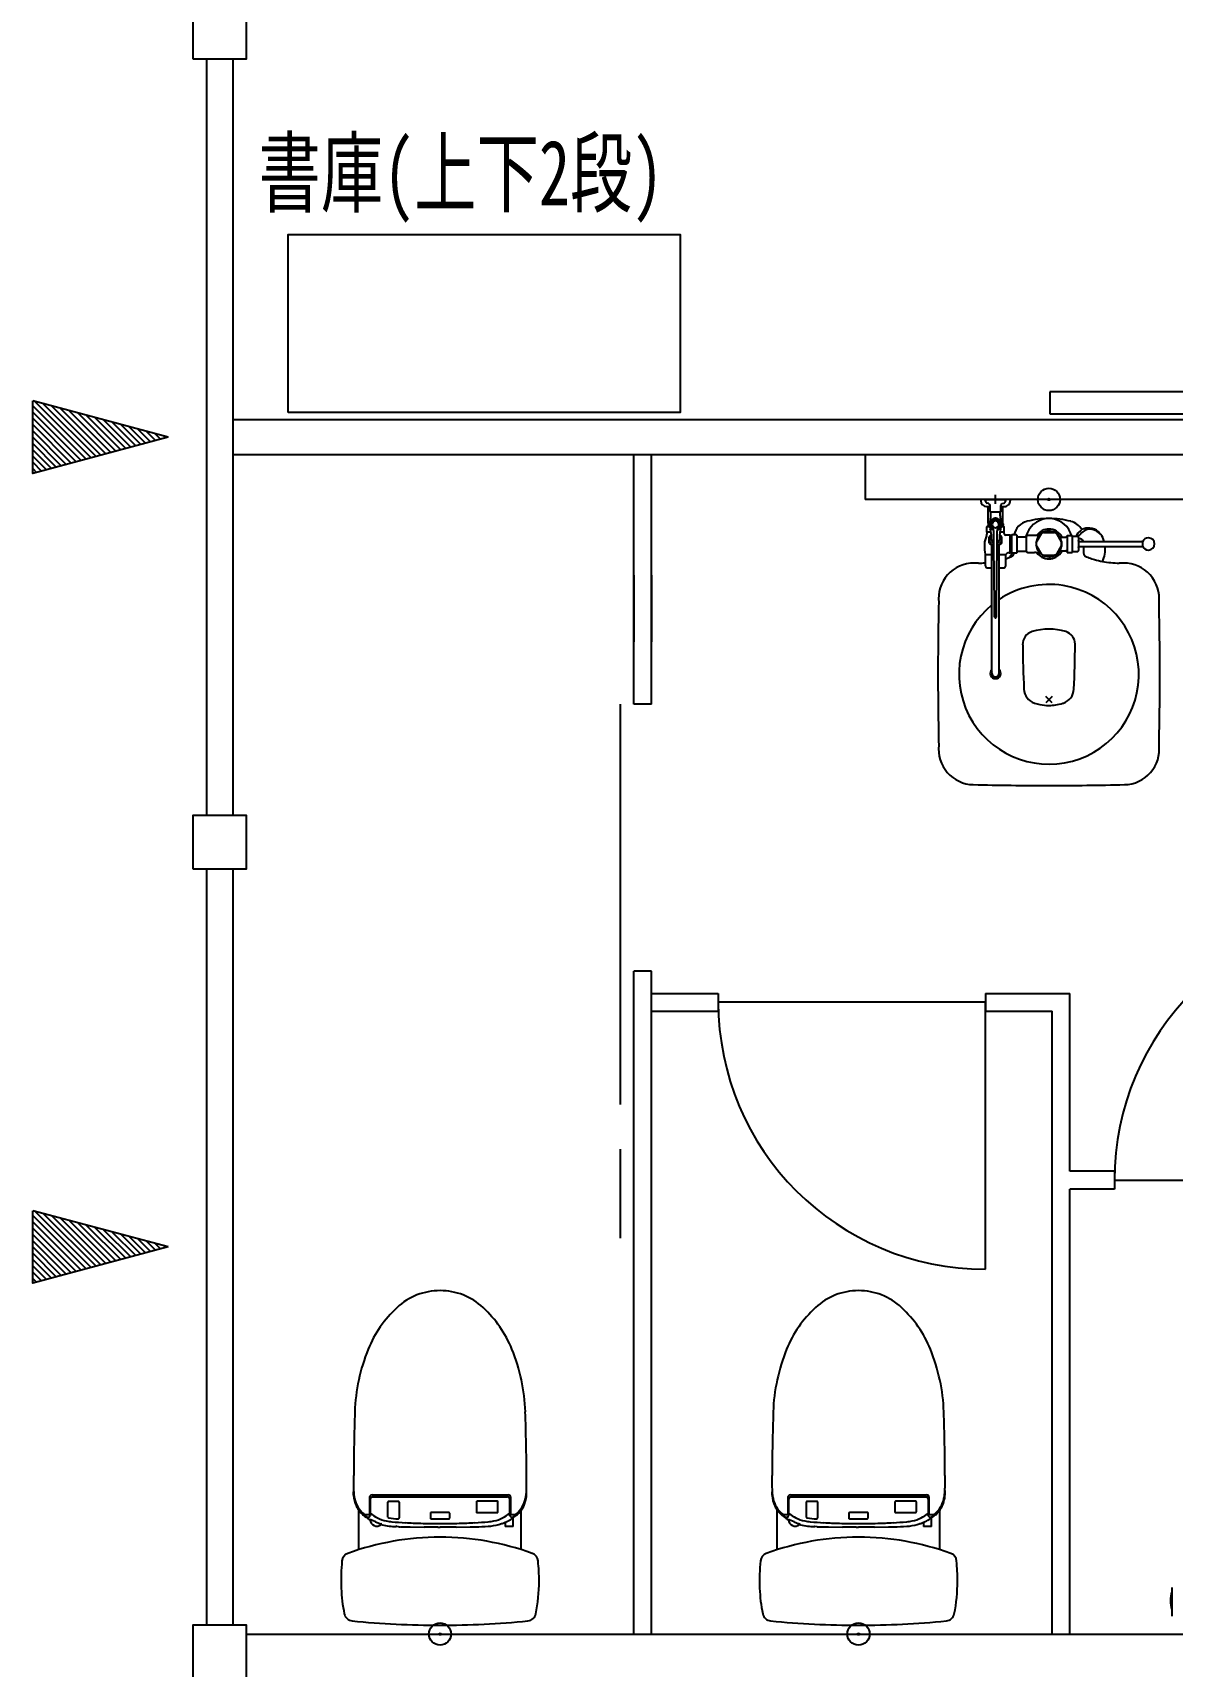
# Model space of a CAD drawing. Units: millimetres at full size, sheet at 1:100. Extents: x -40222 to 41440, y -29146 to 30741.
# Drawn here: x -30864 to -28303, y 15445 to 19116 of the extents above; entities that cross this region are included whole.
import ezdxf
from ezdxf.enums import TextEntityAlignment as Align

# ---------------------------------------------------------------- set-up
doc = ezdxf.new("R2010")
doc.units = ezdxf.units.MM
doc.header["$LTSCALE"] = 100
doc.header["$PDMODE"] = 32
doc.header["$PDSIZE"] = 50
doc.linetypes.add('DASHED2', pattern=[3, 2, -1])
for name, color, linetype in [('1-1', 2, 'Continuous'), ('1-2', 7, 'Continuous'), ('1-3', 7, 'Continuous'), ('1-4', 4, 'Continuous'), ('1-5', 7, 'Continuous'), ('1-A', 4, 'Continuous')]:
    doc.layers.add(name, color=color, linetype=linetype)
doc.styles.add('ＭＳ ゴシック', font='')
doc.styles.get('ＭＳ ゴシック').set_extended_font_data('MS Gothic')

msp = doc.modelspace()

# ---------------------------------------------------------------- linework, layer by layer
at = {"layer": '1-1'}
for points in [[(-30503.4, 19057.3), (-30383.4, 19057.3), (-30383.4, 19177.3), (-30503.4, 19177.3)], [(-30503.4, 17237.3), (-30383.4, 17237.3), (-30383.4, 17357.3), (-30503.4, 17357.3)], [(-30503.4, 15417.3), (-30383.4, 15417.3), (-30383.4, 15537.3), (-30503.4, 15537.3)]]:
    msp.add_lwpolyline(points, close=True, dxfattribs=at)
at = {"layer": '1-2'}
for p, q in [((-30473.4, 19057.3), (-30473.4, 17357.3)), ((-30413.4, 17357.3), (-30413.4, 19057.3)), ((-30473.4, 17237.3), (-30473.4, 15537.3)), ((-30413.4, 15537.3), (-30413.4, 17237.3))]:
    msp.add_line(p, q, dxfattribs=at)
at = {"layer": '1-3'}
for p, q in [((-30413.4, 18247.3), (-24862.1, 18247.3)), ((-24985.8, 18167.3), (-30413.4, 18167.3)), ((-30383.4, 15517.3), (-24985.8, 15517.3))]:
    msp.add_line(p, q, dxfattribs=at)
at = {"layer": '1-4', "color": 3}
for p, q in [((-30559.5, 18207.3), (-30863.5, 18288.7)), ((-30559.5, 16387.3), (-30863.5, 16468.7))]:
    msp.add_line(p, q, dxfattribs=at)
at = {"layer": '1-4'}
for p, q in [((-30858.9, 18287.5), (-30732.4, 18161)), ((-30863.5, 18278), (-30743.5, 18158)), ((-30863.5, 18263.8), (-30754.7, 18155)), ((-30863.5, 18249.7), (-30765.8, 18152)), ((-30839.6, 18282.3), (-30721.2, 18163.9)), ((-30820.3, 18277.2), (-30710.1, 18166.9)), ((-30801, 18272), (-30698.9, 18169.9)), ((-30781.7, 18266.8), (-30687.8, 18172.9)), ((-30762.3, 18261.6), (-30676.6, 18175.9)), ((-30743, 18256.4), (-30665.5, 18178.9)), ((-30723.7, 18251.3), (-30654.3, 18181.9)), ((-30863.5, 18235.5), (-30777, 18149)), ((-30863.5, 18221.4), (-30788.2, 18146)), ((-30704.4, 18246.1), (-30643.2, 18184.9)), ((-30685.1, 18240.9), (-30632, 18187.9)), ((-30665.8, 18235.7), (-30620.9, 18190.8)), ((-30646.4, 18230.6), (-30609.7, 18193.8)), ((-30627.1, 18225.4), (-30598.5, 18196.8)), ((-30607.8, 18220.2), (-30587.4, 18199.8)), ((-30588.5, 18215), (-30576.2, 18202.8)), ((-30863.5, 18207.3), (-30799.3, 18143)), ((-30863.5, 18193.1), (-30810.5, 18140)), ((-30863.5, 18179), (-30821.6, 18137)), ((-30569.2, 18209.9), (-30565.1, 18205.8)), ((-30863.5, 18164.8), (-30832.8, 18134.1)), ((-30863.5, 18150.7), (-30843.9, 18131.1)), ((-30863.5, 18136.5), (-30855.1, 18128.1)), ((-30863.5, 16458), (-30743.5, 16338)), ((-30858.9, 16467.5), (-30732.4, 16341)), ((-30839.6, 16462.3), (-30721.2, 16343.9)), ((-30820.3, 16457.2), (-30710.1, 16346.9)), ((-30801, 16452), (-30698.9, 16349.9)), ((-30863.5, 16443.8), (-30754.7, 16335)), ((-30863.5, 16429.7), (-30765.8, 16332)), ((-30863.5, 16415.5), (-30777, 16329)), ((-30781.7, 16446.8), (-30687.8, 16352.9)), ((-30762.3, 16441.6), (-30676.6, 16355.9)), ((-30743, 16436.4), (-30665.5, 16358.9)), ((-30723.7, 16431.3), (-30654.3, 16361.9)), ((-30704.4, 16426.1), (-30643.2, 16364.9)), ((-30685.1, 16420.9), (-30632, 16367.9)), ((-30665.8, 16415.7), (-30620.9, 16370.8)), ((-30863.5, 16401.4), (-30788.2, 16326)), ((-30863.5, 16387.3), (-30799.3, 16323)), ((-30646.4, 16410.6), (-30609.7, 16373.8)), ((-30627.1, 16405.4), (-30598.5, 16376.8)), ((-30607.8, 16400.2), (-30587.4, 16379.8)), ((-30588.5, 16395), (-30576.2, 16382.8)), ((-30569.2, 16389.9), (-30565.1, 16385.8)), ((-30863.5, 16373.1), (-30810.5, 16320)), ((-30863.5, 16359), (-30821.6, 16317)), ((-30863.5, 16344.8), (-30832.8, 16314.1)), ((-30863.5, 16330.7), (-30843.9, 16311.1)), ((-30863.5, 16316.5), (-30855.1, 16308.1))]:
    msp.add_line(p, q, dxfattribs=at)
at = {"layer": '1-4', "color": 3}
for points in [[(-30559.5, 18207.3), (-30863.5, 18125.8), (-30863.5, 18288.7)], [(-30559.5, 16387.3), (-30863.5, 16305.8), (-30863.5, 16468.7)]]:
    msp.add_lwpolyline(points, dxfattribs=at)
at = {"layer": '1-5', "color": 4}
for p, q in [((-29513.4, 17607.3), (-29513.4, 18167.3)), ((-29473.4, 17607.3), (-29473.4, 18167.3)), ((-29513.4, 17897.3), (-29513.4, 17747.3)), ((-29473.4, 17897.3), (-29473.4, 17747.3)), ((-29543.4, 17607.3), (-29543.4, 16907.3)), ((-29473.4, 17607.3), (-29513.4, 17607.3)), ((-29473.4, 17007.3), (-29513.4, 17007.3)), ((-29513.4, 15517.3), (-29513.4, 17007.3)), ((-29473.4, 15517.3), (-29473.4, 17007.3)), ((-29473.4, 16957.3), (-29323.4, 16957.3)), ((-29323.4, 16957.3), (-29323.4, 16917.3)), ((-28723.4, 16937.3), (-29323.4, 16937.3)), ((-28723.4, 16957.3), (-28723.4, 16917.3)), ((-28723.4, 16957.3), (-28533.4, 16957.3)), ((-28723.4, 16337.3), (-28723.4, 16937.3)), ((-28533.4, 16557.3), (-28533.4, 16957.3)), ((-29473.4, 16917.3), (-29323.4, 16917.3)), ((-28723.4, 16917.3), (-28573.4, 16917.3)), ((-28573.4, 15517.3), (-28573.4, 16917.3)), ((-28433.4, 16557.3), (-28533.4, 16557.3)), ((-28433.4, 16557.3), (-28433.4, 16517.3)), ((-28433.4, 16537.3), (-27833.4, 16537.3)), ((-28533.4, 15517.3), (-28533.4, 16517.3)), ((-28433.4, 16517.3), (-28533.4, 16517.3))]:
    msp.add_line(p, q, dxfattribs=at)
at = {"layer": '1-5'}
for p, q in [((-28993.4, 18167.3), (-28993.4, 18067.3)), ((-24985.8, 18067.3), (-28993.4, 18067.3)), ((-28733.6, 18067.3), (-28733.6, 18064.3)), ((-28723.6, 18067.3), (-28733.6, 18067.3)), ((-28690.6, 18067.3), (-28710.6, 18067.3)), ((-28690.6, 18067.3), (-28710.6, 18067.3)), ((-28700.6, 18057.3), (-28700.6, 18077.3)), ((-28700.6, 18057.3), (-28700.6, 18077.3)), ((-28700.6, 18067.3), (-28691.3, 18067.3)), ((-28691.3, 18067.3), (-28690.1, 18067.3)), ((-28690.1, 18067.3), (-28677.6, 18067.3)), ((-28677.6, 18064.8), (-28677.6, 18067.3)), ((-28667.6, 18067.3), (-28677.6, 18067.3)), ((-28667.6, 18067.3), (-28667.6, 18064.3)), ((-28720.6, 18051.3), (-28716.8, 18051.3)), ((-28715.4, 18057.8), (-28719.4, 18059)), ((-28716.8, 18051.3), (-28712.6, 18051.3)), ((-28716.8, 18014.3), (-28716.8, 18051.3)), ((-28712.6, 18040.3), (-28712.6, 18053.9)), ((-28711.6, 18039.3), (-28710.9, 18039.3)), ((-28710.9, 18039.3), (-28700.6, 18039.3)), ((-28710.9, 18030.5), (-28710.9, 18039.3)), ((-28710.9, 18030.3), (-28710.9, 18030.5)), ((-28700.6, 18039.3), (-28690.3, 18039.3)), ((-28690.3, 18039.3), (-28689.6, 18039.3)), ((-28690.3, 18030.5), (-28690.3, 18039.3)), ((-28688.6, 18040.3), (-28688.6, 18054)), ((-28688.6, 18051.3), (-28684.3, 18051.3)), ((-28685.8, 18057.9), (-28681.8, 18059.1)), ((-28684.3, 18051.3), (-28680.6, 18051.3)), ((-28719.9, 17993.6), (-28719.9, 18005.9)), ((-28710.7, 17993.6), (-28719.9, 17993.6)), ((-28719.7, 18006.3), (-28717.1, 18006.3)), ((-28719.6, 17991.3), (-28719.6, 17992.4)), ((-28716.8, 18014.3), (-28717.3, 18012.3)), ((-28717.3, 18012.3), (-28717.1, 18006.3)), ((-28713.6, 18011.3), (-28713.6, 18016.5)), ((-28713.6, 18006.1), (-28713.6, 18011.3)), ((-28711.6, 18019.9), (-28702.6, 18025.1)), ((-28704.7, 17998.6), (-28711.6, 18002.6)), ((-28704.3, 17968.3), (-28704.6, 17997)), ((-28698.6, 18025.1), (-28689.6, 18019.9)), ((-28696.9, 17968.3), (-28696.7, 17997)), ((-28690.8, 18001.9), (-28696.5, 17998.6)), ((-28689.6, 18002.6), (-28690.8, 18001.9)), ((-28681.4, 17993.6), (-28690.6, 17993.6)), ((-28688.9, 18001.1), (-28689.1, 18000.2)), ((-28687.6, 18016.5), (-28687.6, 18011.3)), ((-28687.6, 18011.3), (-28687.6, 18006.1)), ((-28687.6, 18006.3), (-28685.4, 18006.3)), ((-28683.7, 18012.3), (-28683.9, 18006.3)), ((-28681.6, 17992.4), (-28681.6, 17991.8)), ((-28681.4, 17993.6), (-28681.4, 18005.9)), ((-28592.3, 17993.3), (-28580.6, 17993.3)), ((-28580.6, 17993.3), (-28568.9, 17993.3)), ((-28714.6, 17969.6), (-28714.6, 17982.9)), ((-28713.4, 17985.1), (-28709.8, 17987.1)), ((-28708.6, 17964.7), (-28713.4, 17967.5)), ((-28709.7, 17986.2), (-28709.8, 17987.1)), ((-28709.6, 17985.6), (-28709.7, 17986.2)), ((-28709.6, 17984.5), (-28709.6, 17985.6)), ((-28704.2, 17962.2), (-28708.6, 17964.7)), ((-28708.6, 17685), (-28708.6, 17964.7)), ((-28704.2, 17962.2), (-28704.3, 17968.3)), ((-28702.9, 17829.7), (-28704.2, 17963.3)), ((-28698.3, 17829.7), (-28697, 17963.3)), ((-28697, 17962.2), (-28696.9, 17968.3)), ((-28697, 17962.2), (-28692.6, 17964.7)), ((-28692.6, 17964.7), (-28687.9, 17967.5)), ((-28692.6, 17685), (-28692.6, 17964.7)), ((-28691.4, 17987.1), (-28691.5, 17986.2)), ((-28687.9, 17985.1), (-28691.4, 17987.1)), ((-28686.6, 17969.6), (-28686.6, 17982.9)), ((-28667.3, 17987.3), (-28677.1, 17987.3)), ((-28667.3, 17986.3), (-28667.3, 17987.3)), ((-28667.3, 17967.3), (-28667.3, 17986.3)), ((-28665.6, 17986.3), (-28667.3, 17986.3)), ((-28667.3, 17948.3), (-28667.3, 17967.3)), ((-28664.6, 17986.3), (-28665.6, 17986.3)), ((-28664.6, 17987), (-28664.6, 17986.3)), ((-28664.6, 17967.3), (-28664.6, 17949.3)), ((-28653.3, 17987.8), (-28663.9, 17987.8)), ((-28652.6, 17987), (-28652.6, 17983.3)), ((-28652.6, 17983.3), (-28652.6, 17967.3)), ((-28652.6, 17983.3), (-28630.6, 17983.3)), ((-28652.6, 17967.3), (-28652.6, 17951.3)), ((-28630.6, 17983.3), (-28630.6, 17983.8)), ((-28630.6, 17967.3), (-28630.6, 17983.3)), ((-28630.6, 17951.3), (-28630.6, 17967.3)), ((-28627.6, 17986.8), (-28613.2, 17986.8)), ((-28609, 17970.2), (-28597.3, 17990.4)), ((-28597.3, 17944.2), (-28609, 17964.4)), ((-28563.9, 17990.4), (-28552.3, 17970.2)), ((-28552.3, 17964.4), (-28563.9, 17944.2)), ((-28555.3, 17982.8), (-28550.9, 17982.8)), ((-28550.9, 17982.8), (-28542.6, 17982.8)), ((-28540.6, 17984.8), (-28539.9, 17984.8)), ((-28539.9, 17985.8), (-28539.9, 17984.8)), ((-28539.9, 17984.8), (-28539.9, 17983.7)), ((-28539.9, 17983.7), (-28539.9, 17967.3)), ((-28539.9, 17967.3), (-28539.9, 17950.8)), ((-28539.3, 17986.3), (-28528.5, 17986.3)), ((-28527.9, 17967.3), (-28527.9, 17985.8)), ((-28527.9, 17948.8), (-28527.9, 17967.3)), ((-28516.2, 17984), (-28525.9, 17984)), ((-28514.2, 17982), (-28514.2, 17974.9)), ((-28512.6, 17979.3), (-28514.2, 17979.4)), ((-28514.2, 17974.9), (-28514.2, 17967.3)), ((-28514.2, 17967.3), (-28514.2, 17959.6)), ((-28514.2, 17959.6), (-28514.2, 17952.5)), ((-28513, 17972.8), (-28371.5, 17972.8)), ((-28513, 17961.8), (-28371.5, 17961.8)), ((-28502.6, 17961.8), (-28502.6, 17947.6)), ((-28370.5, 17971.6), (-28370, 17971.6)), ((-28370.5, 17962.8), (-28370, 17962.8)), ((-28370, 17971.6), (-28370, 17967.3)), ((-28370, 17967.3), (-28370, 17962.8)), ((-28738.7, 17924.3), (-28748.6, 17924.3)), ((-28723.4, 17943.8), (-28723.7, 17944.3)), ((-28692.6, 17943.8), (-28677.6, 17943.8)), ((-28677.5, 17922.5), (-28677.6, 17943.8)), ((-28677.5, 17917.8), (-28677.5, 17922.5)), ((-28670, 17947.3), (-28667.3, 17947.3)), ((-28664.9, 17938.3), (-28669.9, 17936.4)), ((-28665.6, 17948.3), (-28664.6, 17948.3)), ((-28664.6, 17949.3), (-28664.6, 17948.3)), ((-28664.6, 17948.3), (-28664.6, 17947.5)), ((-28653.3, 17946.8), (-28663.9, 17946.8)), ((-28652.6, 17951.3), (-28652.6, 17947.5)), ((-28652.6, 17951.3), (-28630.6, 17951.3)), ((-28630.6, 17950.8), (-28630.6, 17951.3)), ((-28627.6, 17947.8), (-28613.2, 17947.8)), ((-28580.6, 17941.3), (-28592.3, 17941.3)), ((-28568.9, 17941.3), (-28580.6, 17941.3)), ((-28555.3, 17951.8), (-28550.9, 17951.8)), ((-28550.9, 17951.8), (-28542.6, 17951.8)), ((-28540.6, 17949.8), (-28539.9, 17949.8)), ((-28539.9, 17950.8), (-28539.9, 17949.8)), ((-28539.9, 17949.8), (-28539.9, 17948.8)), ((-28539.3, 17948.3), (-28528.5, 17948.3)), ((-28525.9, 17950.5), (-28516.2, 17950.5)), ((-28412.6, 17924.3), (-28422.6, 17924.3)), ((-28719.4, 17913.8), (-28716.9, 17913.8)), ((-28716.9, 17913.8), (-28708.6, 17913.8)), ((-28692.6, 17913.8), (-28683.9, 17913.8)), ((-28683.9, 17913.8), (-28681.5, 17913.8)), ((-28702.6, 17802.7), (-28702.9, 17829.7)), ((-28701.4, 17831.3), (-28699.8, 17831.3)), ((-28698.6, 17802.7), (-28698.3, 17829.7)), ((-28701.1, 17801.3), (-28700.1, 17801.3)), ((-28708.6, 17679.8), (-28708.6, 17685)), ((-28708.6, 17676.3), (-28708.6, 17679.8)), ((-28692.6, 17679.8), (-28692.6, 17685)), ((-28692.6, 17676.3), (-28692.6, 17679.8)), ((-28573.5, 17610.2), (-28587.7, 17624.3)), ((-28573.5, 17624.3), (-28587.7, 17610.2)), ((-30142.7, 15873.7), (-30142.7, 15847.7)), ((-29754, 15847.7), (-29753.9, 15873.7)), ((-29202.7, 15873.7), (-29202.7, 15847.7)), ((-28814, 15847.7), (-28813.9, 15873.7)), ((-30142.7, 15847.7), (-30142.6, 15842.7)), ((-30142.6, 15839.9), (-30142.6, 15837.3)), ((-30142.5, 15829.1), (-30142.6, 15837.3)), ((-30142.5, 15829.1), (-30141.9, 15822.9)), ((-30101.1, 15830.2), (-30018.3, 15830.3)), ((-30100.2, 15825.6), (-30022.8, 15825.6)), ((-30018.3, 15830.3), (-29948.3, 15830.2)), ((-30013.9, 15825.5), (-29948.3, 15825.5)), ((-29948.3, 15830.2), (-29878.3, 15830.3)), ((-29948.3, 15825.5), (-29882.8, 15825.5)), ((-29882.8, 15825.5), (-29878.3, 15825.6)), ((-29878.3, 15830.3), (-29795.6, 15830.2)), ((-29878.3, 15825.6), (-29873.9, 15825.6)), ((-29873.9, 15825.6), (-29796.5, 15825.6)), ((-29754.1, 15843.9), (-29754, 15847.7)), ((-29754, 15838), (-29754.1, 15843.9)), ((-29754.1, 15842.7), (-29754.1, 15843.9)), ((-29754, 15831), (-29754, 15838)), ((-29202.7, 15847.7), (-29202.6, 15842.7)), ((-29202.6, 15839.9), (-29202.6, 15837.3)), ((-29202.5, 15829.1), (-29202.6, 15837.3)), ((-29202.5, 15829.1), (-29201.9, 15822.9)), ((-29161.1, 15830.2), (-29078.3, 15830.3)), ((-29160.2, 15825.6), (-29082.8, 15825.6)), ((-29078.3, 15830.3), (-29008.3, 15830.2)), ((-29073.9, 15825.5), (-29008.3, 15825.5)), ((-29008.3, 15830.2), (-28938.3, 15830.3)), ((-29008.3, 15825.5), (-28942.8, 15825.5)), ((-28942.8, 15825.5), (-28938.3, 15825.6)), ((-28938.3, 15830.3), (-28855.6, 15830.2)), ((-28938.3, 15825.6), (-28933.9, 15825.6)), ((-28933.9, 15825.6), (-28856.5, 15825.6)), ((-28814.1, 15843.9), (-28814, 15847.7)), ((-28814, 15838), (-28814.1, 15843.9)), ((-28814.1, 15842.7), (-28814.1, 15843.9)), ((-28814, 15831), (-28814, 15838)), ((-30141.9, 15822.9), (-30140.6, 15816.9)), ((-30140.6, 15816.9), (-30138.8, 15811)), ((-30138.8, 15811), (-30136.4, 15805.4)), ((-30130.8, 15707), (-30130.8, 15795.6)), ((-30107.1, 15824.2), (-30107.1, 15787.6)), ((-30104.6, 15788.6), (-30105, 15784.1)), ((-30104.7, 15805.3), (-30104.7, 15821.1)), ((-30104.6, 15788.6), (-30104.7, 15805.3)), ((-30065.5, 15780.4), (-30065.5, 15813.5)), ((-30042.3, 15815.6), (-30063.4, 15815.6)), ((-30040.2, 15813.5), (-30040.2, 15778.4)), ((-29969.9, 15788.8), (-29969.9, 15777.8)), ((-29948.3, 15790.4), (-29968.3, 15790.4)), ((-29928.3, 15790.4), (-29948.3, 15790.4)), ((-29926.7, 15777.8), (-29926.7, 15788.8)), ((-29866.7, 15814.1), (-29866.7, 15792)), ((-29820, 15815.7), (-29865.1, 15815.7)), ((-29865.1, 15790.4), (-29820, 15790.4)), ((-29818.4, 15792), (-29818.4, 15814.1)), ((-29792, 15805.3), (-29792.1, 15788.6)), ((-29791.7, 15784.1), (-29792.1, 15788.6)), ((-29792, 15821.1), (-29792, 15805.3)), ((-29789.6, 15787.6), (-29789.6, 15824.2)), ((-29765.8, 15706.9), (-29765.8, 15795.7)), ((-29201.9, 15822.9), (-29200.6, 15816.9)), ((-29200.6, 15816.9), (-29198.8, 15811)), ((-29198.8, 15811), (-29196.4, 15805.4)), ((-29190.8, 15707), (-29190.8, 15795.6)), ((-29167.1, 15824.2), (-29167.1, 15787.6)), ((-29164.6, 15788.6), (-29165, 15784.1)), ((-29164.7, 15805.3), (-29164.7, 15821.1)), ((-29164.6, 15788.6), (-29164.7, 15805.3)), ((-29125.5, 15780.4), (-29125.5, 15813.5)), ((-29102.3, 15815.6), (-29123.4, 15815.6)), ((-29100.2, 15813.5), (-29100.2, 15778.4)), ((-29029.9, 15788.8), (-29029.9, 15777.8)), ((-29008.3, 15790.4), (-29028.3, 15790.4)), ((-28988.3, 15790.4), (-29008.3, 15790.4)), ((-28986.7, 15777.8), (-28986.7, 15788.8)), ((-28926.7, 15814.1), (-28926.7, 15792)), ((-28880, 15815.7), (-28925.1, 15815.7)), ((-28925.1, 15790.4), (-28880, 15790.4)), ((-28878.4, 15792), (-28878.4, 15814.1)), ((-28852, 15805.3), (-28852.1, 15788.6)), ((-28851.7, 15784.1), (-28852.1, 15788.6)), ((-28852, 15821.1), (-28852, 15805.3)), ((-28849.6, 15787.6), (-28849.6, 15824.2)), ((-28825.8, 15706.9), (-28825.8, 15795.7)), ((-30117.8, 15782.3), (-30114.6, 15779.7)), ((-30114.6, 15779.7), (-30111.6, 15777.6)), ((-30112.8, 15785.8), (-30112.3, 15786)), ((-30112.3, 15786), (-30108.7, 15785.9)), ((-30109.6, 15779.9), (-30109, 15779.9)), ((-30105.8, 15774.6), (-30105.3, 15775.6)), ((-30105.8, 15774.1), (-30105.8, 15774.6)), ((-30100, 15773.1), (-30093.1, 15770)), ((-30079.8, 15764.6), (-30081.3, 15765.2)), ((-30080, 15764.2), (-30079.5, 15764.1)), ((-30079.5, 15763.4), (-30079.5, 15764.1)), ((-30046.8, 15759.4), (-30046.8, 15759.1)), ((-30046.4, 15759.8), (-30041.4, 15758.8)), ((-30041, 15758.6), (-30038.9, 15758.5)), ((-29967.5, 15757.5), (-29984.4, 15757.6)), ((-29968.3, 15776.2), (-29948.3, 15776.2)), ((-29953.3, 15757.4), (-29967.5, 15757.5)), ((-29953.3, 15757.4), (-29948.3, 15757.4)), ((-29948.3, 15776.2), (-29928.3, 15776.2)), ((-29938.4, 15757.5), (-29948.3, 15757.4)), ((-29929.2, 15757.5), (-29938.4, 15757.5)), ((-29912.3, 15757.6), (-29929.2, 15757.5)), ((-29912.3, 15757.6), (-29880.9, 15758.1)), ((-29880.9, 15758.1), (-29868.7, 15758.4)), ((-29802.2, 15768.5), (-29802.2, 15758.8)), ((-29800.6, 15758.8), (-29802.2, 15758.8)), ((-29793.3, 15758.8), (-29800.6, 15758.8)), ((-29786.1, 15758.8), (-29793.3, 15758.8)), ((-29787.6, 15786), (-29784.2, 15785.9)), ((-29784.4, 15758.8), (-29786.1, 15758.8)), ((-29784.5, 15780.3), (-29784.9, 15780.1)), ((-29784.4, 15758.8), (-29784.4, 15778.3)), ((-29784.2, 15785.9), (-29783.4, 15785.6)), ((-29783.3, 15785.3), (-29783.4, 15785.6)), ((-29780.7, 15785.3), (-29783.3, 15785.3)), ((-29775, 15785.4), (-29775.9, 15785.4)), ((-29177.8, 15782.3), (-29174.6, 15779.7)), ((-29174.6, 15779.7), (-29171.6, 15777.6)), ((-29172.8, 15785.8), (-29172.3, 15786)), ((-29172.3, 15786), (-29168.7, 15785.9)), ((-29169.6, 15779.9), (-29169, 15779.9)), ((-29165.8, 15774.6), (-29165.3, 15775.6)), ((-29165.8, 15774.1), (-29165.8, 15774.6)), ((-29160, 15773.1), (-29153.1, 15770)), ((-29139.8, 15764.6), (-29141.3, 15765.2)), ((-29140, 15764.2), (-29139.5, 15764.1)), ((-29139.5, 15763.4), (-29139.5, 15764.1)), ((-29106.8, 15759.4), (-29106.8, 15759.1)), ((-29106.4, 15759.8), (-29101.4, 15758.8)), ((-29101, 15758.6), (-29098.9, 15758.5)), ((-29027.5, 15757.5), (-29044.4, 15757.6)), ((-29028.3, 15776.2), (-29008.3, 15776.2)), ((-29013.3, 15757.4), (-29027.5, 15757.5)), ((-29013.3, 15757.4), (-29008.3, 15757.4)), ((-29008.3, 15776.2), (-28988.3, 15776.2)), ((-28998.4, 15757.5), (-29008.3, 15757.4)), ((-28989.2, 15757.5), (-28998.4, 15757.5)), ((-28972.3, 15757.6), (-28989.2, 15757.5)), ((-28972.3, 15757.6), (-28940.9, 15758.1)), ((-28940.9, 15758.1), (-28928.7, 15758.4)), ((-28862.2, 15768.5), (-28862.2, 15758.8)), ((-28860.6, 15758.8), (-28862.2, 15758.8)), ((-28853.3, 15758.8), (-28860.6, 15758.8)), ((-28846.1, 15758.8), (-28853.3, 15758.8)), ((-28847.6, 15786), (-28844.2, 15785.9)), ((-28844.4, 15758.8), (-28846.1, 15758.8)), ((-28844.5, 15780.3), (-28844.9, 15780.1)), ((-28844.4, 15758.8), (-28844.4, 15778.3)), ((-28844.2, 15785.9), (-28843.4, 15785.6)), ((-28843.3, 15785.3), (-28843.4, 15785.6)), ((-28840.7, 15785.3), (-28843.3, 15785.3)), ((-28835, 15785.4), (-28835.9, 15785.4)), ((-28304.2, 15612.3), (-28303.4, 15612.3)), ((-28303.4, 15592.3), (-28303.4, 15604.8)), ((-28304.2, 15572.3), (-28303.4, 15572.3)), ((-28303.4, 15579.8), (-28303.4, 15592.3)), ((-28303.4, 15572.3), (-28303.4, 15579.8)), ((-28303.4, 15557.3), (-28303.4, 15572.3))]:
    msp.add_line(p, q, dxfattribs=at)
at = {"layer": '1-5', "color": 4, "linetype": 'DASHED2'}
msp.add_line((-29543.4, 16907.3), (-29543.4, 16346.1), dxfattribs=at)
at = {"layer": '1-5'}
for points in [[(-28723.6, 18064.7), (-28723.6, 18067.3), (-28711.1, 18067.3)], [(-28711.1, 18067.3), (-28709.9, 18067.3), (-28700.6, 18067.3)], [(-28683.7, 18012.3), (-28684.3, 18014.3), (-28684.3, 18051.3)], [(-28717.1, 18006.3), (-28715.7, 18006.3), (-28713.6, 18006.3)], [(-28685.4, 18006.3), (-28683.9, 18006.3), (-28681.6, 18006.3)], [(-28664.6, 17986.3), (-28664.6, 17985.2), (-28664.6, 17967.3)], [(-28723.4, 17917.8), (-28723.4, 17943.8), (-28708.6, 17943.8)], [(-28667.3, 17947.3), (-28667.3, 17948.3), (-28665.6, 17948.3)], [(-30022.8, 15825.6), (-30018.3, 15825.6), (-30013.9, 15825.5)], [(-29082.8, 15825.6), (-29078.3, 15825.6), (-29073.9, 15825.5)], [(-30112.8, 15785.8), (-30113.3, 15785.3), (-30116, 15785.3)], [(-30037.6, 15758.6), (-30015.8, 15758.1), (-29984.4, 15757.6)], [(-29787.7, 15779.9), (-29787.1, 15779.9), (-29786.6, 15779.9)], [(-29172.8, 15785.8), (-29173.3, 15785.3), (-29176, 15785.3)], [(-29097.6, 15758.6), (-29075.8, 15758.1), (-29044.4, 15757.6)], [(-28847.7, 15779.9), (-28847.1, 15779.9), (-28846.6, 15779.9)], [(-28303.4, 15604.8), (-28303.4, 15612.3), (-28303.4, 15621.7)]]:
    msp.add_lwpolyline(points, dxfattribs=at)
at = {"layer": '1-5', "color": 4}
for centre, start, end in [((-27833.4, 16537.3), 90, 180), ((-28723.4, 16937.3), 180, 270)]:
    msp.add_arc(centre, 600, start, end, dxfattribs=at)
at = {"layer": '1-5'}
for centre, major_axis, start_param, end_param in [((-28720.6, 18064.3), (0, -13), 4.712389, 6.283185), ((-28717.6, 18064.7), (0, -6), 4.712389, 5.987744), ((-28683.6, 18064.8), (0, -6), 0.300561, 1.570796), ((-28680.6, 18064.3), (0, -13), 6.283185, 7.853982), ((-28716.6, 18053.9), (0, -4), 1.570796, 2.846152), ((-28711.6, 18040.3), (0, -1), 4.712389, 6.283185), ((-28740.9, 18030.5), (0, -30), 1.29215, 1.570796), ((-28660.3, 18030.5), (0, -30), 4.712389, 4.991036), ((-28689.6, 18040.3), (0, -1), 6.283185, 7.853982), ((-28684.6, 18054), (0, -4), 3.442153, 4.712389), ((-28734.6, 17991.3), (0, -15), 1.141097, 1.570796), ((-28722.6, 17992.4), (0, -3), 1.570796, 1.981934), ((-28710, 17999.8), (0, -11.6), 4.121261, 4.153305), ((-28700.6, 18011.3), (0, -14), 4.245243, 4.332138), ((-28700.6, 18011.3), (0, -14), 5.09264, 5.179534), ((-28673.6, 18011.3), (0, -40), 4.433742, 4.55411), ((-28700.6, 18011.3), (0, -14), 4.045443, 4.245243), ((-28673.6, 18011.3), (0, -40), 4.870668, 4.969383), ((-28700.6, 18011.3), (0, -14), 5.179534, 5.379335), ((-28799.3, 17978.2), (0, -90), 1.669986, 1.82779), ((-28700.6, 18011.3), (0, -10), 3.141593, 4.712389), ((-28700.6, 18011.3), (0, -10), 4.712389, 5.51135), ((-28700.6, 18011.3), (0, -7.6), 3.141593, 4.712389), ((-28700.6, 18011.3), (0, -7.6), 4.712389, 6.283185), ((-28714.6, 17996.9), (0, -10), 1.739998, 2.369757), ((-28714.6, 17996.9), (0, -10), 1.580754, 1.739998), ((-28700.6, 18011.3), (0, -14), 3.141593, 3.28494), ((-28700.6, 18011.3), (0, -14), 2.998245, 3.141593), ((-28700.6, 18011.3), (0, -10), 1.570796, 3.141593), ((-28700.6, 18011.3), (0, -7.6), 1.570796, 3.141593), ((-28700.6, 18011.3), (0, -7.6), 6.283185, 6.971049), ((-28686.7, 17996.9), (0, -10), 4.543187, 4.702431), ((-28686.7, 17996.9), (0, -10), 4.036457, 4.543187), ((-28700.6, 18011.3), (0, -7.6), 0.687864, 0.826515), ((-28700.6, 18011.3), (0, -7.6), 0.826515, 0.96439), ((-28686.7, 17996.9), (0, -10), 3.913428, 4.036457), ((-28700.6, 18011.3), (0, -7.6), 0.96439, 1.570796), ((-28700.6, 18011.3), (0, -10), 0.771835, 0.816372), ((-28700.6, 18011.3), (0, -10), 0.816372, 0.980246), ((-28700.6, 18011.3), (0, -10), 0.980246, 1.570796), ((-28601.9, 17978.2), (0, -90), 4.465341, 4.6132), ((-28700.6, 18011.3), (0, -14), 2.037943, 2.237742), ((-28700.6, 18011.3), (0, -14), 0.90385, 1.103649), ((-28727.6, 18011.3), (0, -40), 1.729075, 1.849443), ((-28727.6, 18011.3), (0, -40), 1.313773, 1.412517), ((-28700.6, 18011.3), (0, -14), 1.951048, 2.037943), ((-28700.6, 18011.3), (0, -14), 1.103649, 1.190545), ((-28691.2, 17999.8), (0, -11.6), 2.12988, 2.161924), ((-28678.6, 17992.4), (0, -3), 4.301251, 4.712389), ((-28677.1, 17991.8), (0, -4.5), 4.712389, 6.283185), ((-28620, 17979.3), (0, -40), 3.390447, 4.500094), ((-28580.6, 17971.3), (0, -53), 1.970782, 4.47451), ((-28580.6, 17824.3), (0, -200), 3.141593, 3.390447), ((-28580.6, 17967.3), (0, -33.5), 3.141593, 4.073906), ((-28580.6, 17967.3), (0, -29), 3.141593, 3.817982), ((-28580.6, 17967.3), (0, -28.5), 3.563563, 3.766804), ((-28580.6, 17824.3), (0, -200), 2.892738, 3.141593), ((-28580.6, 17967.3), (0, -33.5), 2.051819, 3.141593), ((-28580.6, 17967.3), (0, -29), 2.135626, 3.141593), ((-28580.6, 17967.3), (0, -28.5), 2.516375, 2.719615), ((-28580.7, 17974), (0, -52.1), 1.848507, 1.922009), ((-28541.2, 17979.3), (0, -40), 2.099492, 2.892738), ((-28486.5, 17968.7), (0, -36.8), 3.7197, 4.16423), ((-28478.3, 17961.2), (0, -42.4), 3.800741, 4.167993), ((-28492.7, 17973.4), (0, -29.6), 3.013145, 3.632631), ((-28487.9, 17973.4), (0, -26.9), 2.982972, 3.795832), ((-28490.8, 17970.6), (0, -32.2), 2.419194, 3.083933), ((-28490.8, 17967.3), (0, -33.4), 2.247325, 2.925903), ((-28502.4, 17960.4), (0, -47.6), 2.033628, 2.378018), ((-28674.6, 17963.8), (0, -51), 4.643707, 4.71239), ((-28624.6, 17963.8), (0, -101), 4.71239, 4.906776), ((-28674.6, 17963.8), (0, -51), 4.282689, 4.643707), ((-28700.6, 17976.3), (0, -13.5), 3.880207, 6.012238), ((-28700.6, 17976.3), (0, -15.5), 4.108761, 4.26882), ((-28700.6, 17976.3), (0, -15.5), 5.155957, 5.316015), ((-28799.3, 17978.2), (0, -90), 1.550974, 1.640983), ((-28700.6, 17976.3), (0, -8.75), 4.692566, 5.851176), ((-28700.6, 17976.3), (0, -13.5), 0.270947, 2.402983), ((-28700.6, 17976.3), (0, -8.75), 0.43201, 1.590619), ((-28601.9, 17978.2), (0, -90), 4.623109, 4.732218), ((-28700.6, 17976.3), (0, -15.5), 2.014366, 2.174426), ((-28700.6, 17976.3), (0, -15.5), 0.96717, 1.127231), ((-28658.6, 17981.8), (0, -7.92), 3.868114, 4.001117), ((-28658.6, 17981.8), (0, -7.92), 2.282068, 2.415071), ((-28640.5, 17989.4), (0, -10.1), 0.922704, 0.982255), ((-28627.6, 17983.8), (0, -3), 3.141593, 4.712389), ((-28613.2, 18021.8), (0, -35), 6.283185, 6.446418), ((-28580.6, 17967.3), (0, -29), 3.817982, 4.712389), ((-28580.6, 17967.3), (0, -29), 4.712389, 5.606795), ((-28580.6, 17967.3), (0, -28.5), 4.610774, 4.712394), ((-28580.6, 17967.3), (0, -28.5), 4.712388, 4.814009), ((-28613.2, 18021.8), (0, -35), 0.163233, 0.425114), ((-28580.6, 17967.3), (0, -29), 1.570796, 2.135626), ((-28555.3, 17997.8), (0, -15), 6.227921, 6.283185), ((-28580.6, 17967.3), (0, -29), 1.005966, 1.570796), ((-28580.6, 17967.3), (0, -28.5), 1.570797, 1.672416), ((-28580.6, 17967.3), (0, -28.5), 1.46918, 1.570801), ((-28542.6, 17984.8), (0, -2), 6.283185, 7.853982), ((-28533.9, 17978.9), (0, -9.12), 3.771261, 3.859134), ((-28580.7, 17969), (0, -53.7), 1.898007, 1.937627), ((-28533.9, 17978.9), (0, -9.12), 2.424054, 2.511924), ((-28525.9, 17986), (0, -2), 4.837709, 6.283185), ((-28438.4, 17933.2), (0, -96.5), 4.110583, 4.158185), ((-28516.2, 17982), (0, -2), 1.570796, 3.141593), ((-28516.6, 17973.9), (0, -2.55), 1.521717, 1.972747), ((-28516.6, 17960.6), (0, -2.55), 1.168845, 1.619875), ((-28513, 17973.8), (0, -1), 4.712389, 6.283185), ((-28513, 17960.8), (0, -1), 3.141593, 4.712389), ((-28512.6, 17969.3), (0, -10), 1.928298, 3.141593), ((-28517.6, 17955.3), (0, -63.5), 1.124039, 1.672593), ((-28517.6, 17955.3), (0, -63.5), 1.84915, 1.998159), ((-28371.6, 17971.7), (0, -1.08), 1.501142, 3.071938), ((-28371.5, 17962.8), (0, -1), 6.283185, 7.853982), ((-28357, 17967.2), (0, -13.8), 3.125542, 4.385151), ((-28357, 17967.2), (0, -13.8), 5.039626, 6.299236), ((-28357, 17967.2), (0, -13.8), 1.576244, 3.125542), ((-28357, 17967.2), (0, -13.8), 0.01605, 1.576244), ((-28748.6, 17844.3), (0, -80), 3.141593, 4.823153), ((-28738.7, 18124.3), (0, -200), 6.283185, 6.359709), ((-28719.4, 17917.8), (0, -4), 4.712389, 6.283185), ((-28681.5, 17917.8), (0, -4), 6.283185, 7.853982), ((-28670, 17937.3), (0, -10), 3.141593, 4.004804), ((-28738.7, 18124.3), (0, -200), 0.310402, 0.350875), ((-28683.2, 17951.4), (0, -20), 0.727475, 1.337523), ((-28668.6, 17947.6), (0, -10), 0.377535, 1.482567), ((-28658.6, 17952.7), (0, -7.92), 5.42366, 5.556664), ((-28658.6, 17952.7), (0, -7.92), 0.726522, 0.859525), ((-28627.6, 17950.8), (0, -3), 4.712389, 6.283185), ((-28613.2, 17912.8), (0, -35), 2.97836, 3.141593), ((-28580.6, 17967.3), (0, -33.5), 5.350871, 5.789493), ((-28613.2, 17912.8), (0, -35), 2.716478, 2.97836), ((-28580.6, 17967.3), (0, -29), 5.606795, 6.283185), ((-28580.6, 17967.3), (0, -28.5), 5.657965, 5.861207), ((-28580.6, 17967.3), (0, -33.5), 5.789493, 6.283185), ((-28580.6, 17967.3), (0, -29), 6.283185, 7.289151), ((-28580.6, 17967.3), (0, -33.5), 6.283185, 6.776878), ((-28580.6, 17967.3), (0, -28.5), 0.421978, 0.625219), ((-28580.6, 17967.3), (0, -33.5), 0.493692, 1.089773), ((-28555.3, 17936.8), (0, -15), 3.141593, 3.196857), ((-28542.6, 17949.8), (0, -2), 1.570796, 3.141593), ((-28533.9, 17955.6), (0, -9.12), 5.565644, 5.653511), ((-28533.9, 17955.6), (0, -9.12), 0.629674, 0.717539), ((-28525.9, 17948.5), (0, -2), 3.141593, 4.587068), ((-28516.2, 17952.5), (0, -2), 6.283185, 7.853982), ((-28492.6, 17947.6), (0, -10), 4.712389, 5.90565), ((-28422.6, 18124.3), (0, -200), 5.90565, 5.971243), ((-28422.6, 18124.3), (0, -200), 5.971243, 6.000395), ((-28422.6, 18124.3), (0, -200), 6.000395, 6.093246), ((-28422.6, 18124.3), (0, -200), 6.093246, 6.283185), ((-28412.6, 17844.3), (0, -80), 1.460033, 3.141593), ((-28580.6, 17674.3), (0, -202), 2.982507, 3.729301), ((-28580.6, 17674.3), (0, -202), 3.827871, 9.265692), ((-21609.4, 17675.3), (0, -7221.2), 4.690209, 4.71314), ((-28701.4, 17829.8), (0, -1.5), 3.141593, 4.722347), ((-28699.8, 17829.8), (0, -1.5), 1.560838, 3.141593), ((-35551.9, 17675.3), (0, -7221.2), 1.570443, 1.592977), ((-28701.1, 17802.8), (0, -1.5), 4.722347, 6.283185), ((-28700.1, 17802.8), (0, -1.5), 6.283185, 7.844023), ((-28609.6, 17741.6), (0, -30), 3.435819, 4.73808), ((-28580.6, 17645.9), (0, -130), 2.847366, 3.435819), ((-28551.6, 17741.6), (0, -30), 1.59086, 2.847366), ((-26639.6, 17747.2), (0, -2000), 4.715548, 4.765517), ((-30521.6, 17747.2), (0, -2000), 1.517667, 1.568323), ((-21609.4, 17675.3), (0, -7221.2), 4.71314, 4.734569), ((-28700.6, 17676.3), (0, -11.8), 3.8827, 8.68367), ((-28700.6, 17676.3), (0, -8.75), 4.295333, 8.271037), ((-28700.6, 17676.3), (0, -8), 4.712389, 7.853982), ((-35551.9, 17675.3), (0, -7221.2), 1.548616, 1.570443), ((-28601.8, 17642.8), (0, -35), 4.765517, 5.950506), ((-28559.4, 17642.8), (0, -35), 0.332678, 1.517667), ((-28580.6, 17704.3), (0, -100), 5.950506, 6.079823), ((-28580.6, 17704.3), (0, -100), 6.079823, 6.283185), ((-28580.6, 17704.3), (0, -100), 6.283185, 6.597512), ((-28580.6, 17704.3), (0, -100), 0.314327, 0.332678), ((-28748.6, 17506.3), (0, -80), 4.601625, 6.259377), ((-28412.6, 17506.3), (0, -80), 0.023808, 1.68156), ((-28580.6, 24561.3), (0, -7137), 6.259377, 6.283185), ((-28580.6, 24561.3), (0, -7137), 6.283185, 6.306994), ((-29948.3, 16147.1), (0, 142.1), 6.283185, 7.031998), ((-29948.3, 16147.1), (0, 142.1), 5.534372, 6.283185), ((-29008.3, 16147.1), (0, 142.1), 6.283185, 7.031998), ((-29008.3, 16147.1), (0, 142.1), 5.534372, 6.283185), ((-29865.3, 16057.7), (0, 264.1), 0.748813, 1.183295), ((-30031.4, 16057.7), (0, 264.1), 5.09989, 5.534372), ((-28925.3, 16057.7), (0, 264.1), 0.748813, 1.183295), ((-29091.4, 16057.7), (0, 264.1), 5.09989, 5.534372), ((-29727.6, 16001.6), (0, 412.8), 1.183295, 1.53436), ((-30169.1, 16001.6), (0, 412.8), 4.748825, 5.09989), ((-28787.6, 16001.6), (0, 412.8), 1.183295, 1.53436), ((-29229.1, 16001.6), (0, 412.8), 4.748825, 5.09989), ((-26221.2, 15873.7), (0, 3921.5), 1.53436, 1.570796), ((-33675.4, 15873.7), (0, 3921.5), 4.712389, 4.748825), ((-25281.2, 15873.7), (0, 3921.5), 1.53436, 1.570796), ((-32735.4, 15873.7), (0, 3921.5), 4.712389, 4.748825), ((-30039.1, 15843.6), (0, 103.5), 1.578814, 1.60579), ((-30038.4, 15843.6), (0, 104.2), 1.605551, 1.66621), ((-30081.8, 15833), (0, 60.4), 1.561012, 2.265224), ((-30038.6, 15843.5), (0, 104), 1.666342, 1.733156), ((-30074.2, 15837.7), (0, 68), 1.733156, 2.322626), ((-30101.1, 15824.2), (0, 6), 1.037107, 1.570796), ((-30101.1, 15824.2), (0, 6), 6.283185, 7.320292), ((-30100.2, 15821.1), (0, 4.49), 6.282963, 7.858612), ((-29796.5, 15821.1), (0, 4.49), 4.708283, 6.282883), ((-29795.6, 15824.2), (0, 6), 4.712389, 6.283185), ((-29822.5, 15837.7), (0, 68), 3.960559, 4.550029), ((-29815.2, 15831.8), (0, 60.6), 4.512308, 4.737715), ((-29858.1, 15843.5), (0, 104), 4.550029, 4.704479), ((-29810.3, 15831.9), (0, 56.3), 4.502105, 4.697045), ((-29099.1, 15843.6), (0, 103.5), 1.578814, 1.60579), ((-29098.4, 15843.6), (0, 104.2), 1.605551, 1.66621), ((-29141.8, 15833), (0, 60.4), 1.561012, 2.265224), ((-29098.6, 15843.5), (0, 104), 1.666342, 1.733156), ((-29134.2, 15837.7), (0, 68), 1.733156, 2.322626), ((-29161.1, 15824.2), (0, 6), 1.037107, 1.570796), ((-29161.1, 15824.2), (0, 6), 6.283185, 7.320292), ((-29160.2, 15821.1), (0, 4.49), 6.282963, 7.858612), ((-28856.5, 15821.1), (0, 4.49), 4.708283, 6.282883), ((-28855.6, 15824.2), (0, 6), 4.712389, 6.283185), ((-28882.5, 15837.7), (0, 68), 3.960559, 4.550029), ((-28875.2, 15831.8), (0, 60.6), 4.512308, 4.737715), ((-28918.1, 15843.5), (0, 104), 4.550029, 4.704479), ((-28870.3, 15831.9), (0, 56.3), 4.502105, 4.697045), ((-30082.7, 15829.7), (0, 59), 1.9953, 2.502979), ((-30077.6, 15835.2), (0, 65), 2.249629, 2.393571), ((-30099.4, 15814.2), (0, 33.5), 2.322626, 2.595996), ((-30076.5, 15836.5), (0, 66.7), 2.393983, 2.49962), ((-30108.7, 15787.6), (0, 1.63), 3.14175, 4.71239), ((-30036, 15879.8), (0, 114.2), 2.496576, 2.659174), ((-30063.4, 15813.5), (0, 2.1), 6.282987, 7.853667), ((-30042.3, 15813.5), (0, 2.1), 4.712918, 6.283685), ((-29968.3, 15788.8), (0, 1.6), 6.283117, 7.854011), ((-29928.3, 15788.8), (0, 1.6), 4.712366, 6.283247), ((-29865.2, 15792), (0, 1.6), 1.570453, 3.141758), ((-29865.1, 15814.1), (0, 1.6), 6.282364, 7.85361), ((-29820, 15814.1), (0, 1.6), 4.712999, 6.283406), ((-29820, 15792), (0, 1.6), 3.141972, 4.713113), ((-29860.7, 15879.8), (0, 114.2), 3.624011, 3.786609), ((-29788, 15787.6), (0, 1.63), 1.570796, 3.368865), ((-29797.3, 15814.2), (0, 33.5), 3.687189, 3.960559), ((-29819.3, 15835.4), (0, 65.2), 3.8242, 4.033365), ((-29818.5, 15832.8), (0, 64.4), 3.887941, 4.495635), ((-29815.9, 15834.1), (0, 61.8), 4.014303, 4.477785), ((-29755.8, 15820.3), (0, 0.5), 3.141593, 4.504861), ((-29756, 15819.3), (0, 0.527), 4.082012, 5.893799), ((-29142.7, 15829.7), (0, 59), 1.9953, 2.502979), ((-29137.6, 15835.2), (0, 65), 2.249629, 2.393571), ((-29159.4, 15814.2), (0, 33.5), 2.322626, 2.595996), ((-29136.5, 15836.5), (0, 66.7), 2.393983, 2.49962), ((-29168.7, 15787.6), (0, 1.63), 3.14175, 4.71239), ((-29096, 15879.8), (0, 114.2), 2.496576, 2.659174), ((-29123.4, 15813.5), (0, 2.1), 6.282987, 7.853667), ((-29102.3, 15813.5), (0, 2.1), 4.712918, 6.283685), ((-29028.3, 15788.8), (0, 1.6), 6.283117, 7.854011), ((-28988.3, 15788.8), (0, 1.6), 4.712366, 6.283247), ((-28925.2, 15792), (0, 1.6), 1.570453, 3.141758), ((-28925.1, 15814.1), (0, 1.6), 6.282364, 7.85361), ((-28880, 15814.1), (0, 1.6), 4.712999, 6.283406), ((-28880, 15792), (0, 1.6), 3.141972, 4.713113), ((-28920.7, 15879.8), (0, 114.2), 3.624011, 3.786609), ((-28848, 15787.6), (0, 1.63), 1.570796, 3.368865), ((-28857.3, 15814.2), (0, 33.5), 3.687189, 3.960559), ((-28879.3, 15835.4), (0, 65.2), 3.8242, 4.033365), ((-28878.5, 15832.8), (0, 64.4), 3.887941, 4.495635), ((-28875.9, 15834.1), (0, 61.8), 4.014303, 4.477785), ((-28815.8, 15820.3), (0, 0.5), 3.141593, 4.504861), ((-28816, 15819.3), (0, 0.527), 4.082012, 5.893799), ((-30116, 15786.8), (0, 1.5), 2.595996, 3.141593), ((-30084, 15826), (0, 53.8), 2.496014, 2.557403), ((-30097, 15806.5), (0, 30.3), 2.55699, 2.605303), ((-30104.3, 15798.7), (0, 20), 2.721388, 2.768925), ((-30111.1, 15783.2), (0, 3.23), 2.996845, 3.078469), ((-30111.7, 15778.1), (0, 0.506), 3.398481, 4.011875), ((-30109.6, 15802.6), (0, 22.7), 3.064737, 3.139531), ((-30070.4, 15834), (0, 69.6), 2.513029, 2.60796), ((-30109.2, 15783.6), (0, 3.68), 3.189665, 3.364409), ((-30109.3, 15783.9), (0, 4.01), 3.365012, 3.587755), ((-30109.4, 15784.3), (0, 4.37), 3.587221, 4.025637), ((-30109.5, 15784.4), (0, 4.58), 4.015384, 4.629553), ((-30090.6, 15774.9), (0, 15.2), 1.620986, 3.831939), ((-30053.9, 15876), (0, 112.8), 2.668671, 2.720439), ((-30015.6, 15940.3), (0, 187.2), 2.714666, 2.756898), ((-30055.1, 15842.2), (0, 72), 2.652224, 2.946513), ((-30053.7, 15846.2), (0, 85.6), 2.757516, 2.813983), ((-30082.5, 15765.4), (0, 2.73), 3.747798, 4.266708), ((-30082.5, 15765.4), (0, 2.73), 4.266708, 4.42106), ((-30079.2, 15763.5), (0, 0.39), 1.873833, 3.23426), ((-30079.3, 15761.1), (0, 2.06), 6.046182, 6.214649), ((-30044.1, 15901), (0, 142.2), 2.895384, 3.120263), ((-30045.1, 15895.3), (0, 126), 2.949842, 3.049357), ((-30063.4, 15780.4), (0, 2.1), 1.570523, 3.011028), ((-30028, 16050.2), (0, 274.3), 3.011054, 3.088929), ((-29970, 16787.3), (0, 1021.2), 3.056614, 3.086631), ((-30047.1, 15759.1), (0, 0.3), 3.091176, 4.712389), ((-30046.4, 15759.4), (0, 0.406), 6.053936, 7.717971), ((-30042.3, 15778.4), (0, 2.1), 3.088794, 4.71255), ((-30041.1, 15758.9), (0, 0.298), 1.779854, 3.226574), ((-30038.8, 15759.2), (0, 0.704), 3.112886, 4.717501), ((-30037.6, 15759.1), (0, 0.507), 1.41161, 3.125221), ((-29963.5, 16915.3), (0, 1149.3), 3.087107, 3.117291), ((-29949.5, 17649.2), (0, 1883.4), 3.119343, 3.142214), ((-29968.3, 15777.8), (0, 1.6), 1.570783, 3.141659), ((-29947.2, 17649.2), (0, 1883.4), 3.140971, 3.163842), ((-29928.3, 15777.8), (0, 1.6), 3.141667, 4.71241), ((-29933.2, 16915.3), (0, 1149.3), 3.165894, 3.196079), ((-29926.7, 16787.3), (0, 1021.2), 3.196554, 3.226571), ((-29881.7, 16396.9), (0, 638.7), 3.161919, 3.206968), ((-29851.6, 15895.3), (0, 126), 3.233828, 3.333343), ((-29846.9, 15872.4), (0, 113), 3.202362, 3.415764), ((-29841.6, 15842.2), (0, 72), 3.336672, 3.630961), ((-29846.9, 15872.4), (0, 113), 3.415764, 3.452721), ((-29846.9, 15872.4), (0, 113), 3.452721, 3.48824), ((-29846.9, 15872.4), (0, 113), 3.48824, 3.547215), ((-29846.9, 15872.4), (0, 113), 3.547215, 3.597477), ((-29803.3, 15785.6), (0, 15.9), 3.542794, 3.686455), ((-29839.9, 15859.3), (0, 98.2), 3.615545, 3.741285), ((-29787.3, 15784.4), (0, 4.43), 1.645512, 2.144508), ((-29787.1, 15784.5), (0, 4.61), 2.1358, 2.615937), ((-29787.5, 15783.8), (0, 3.9), 2.615182, 3.088502), ((-29787.1, 15803.2), (0, 23.2), 3.162747, 3.215869), ((-29785.5, 15782.8), (0, 2.84), 3.21635, 3.366921), ((-29839.4, 15859.3), (0, 97.9), 3.736898, 3.845558), ((-29805, 15816.1), (0, 41.3), 3.663404, 3.851483), ((-29780.7, 15786.8), (0, 1.5), 3.141593, 3.687189), ((-29776.3, 15785.1), (0, 0.5), 3.865013, 5.380543), ((-29775, 15785.9), (0, 0.504), 3.148089, 3.885239), ((-29176, 15786.8), (0, 1.5), 2.595996, 3.141593), ((-29144, 15826), (0, 53.8), 2.496014, 2.557403), ((-29157, 15806.5), (0, 30.3), 2.55699, 2.605303), ((-29164.3, 15798.7), (0, 20), 2.721388, 2.768925), ((-29171.1, 15783.2), (0, 3.23), 2.996845, 3.078469), ((-29171.7, 15778.1), (0, 0.506), 3.398481, 4.011875), ((-29169.6, 15802.6), (0, 22.7), 3.064737, 3.139531), ((-29130.4, 15834), (0, 69.6), 2.513029, 2.60796), ((-29169.2, 15783.6), (0, 3.68), 3.189665, 3.364409), ((-29169.3, 15783.9), (0, 4.01), 3.365012, 3.587755), ((-29169.4, 15784.3), (0, 4.37), 3.587221, 4.025637), ((-29169.5, 15784.4), (0, 4.58), 4.015384, 4.629553), ((-29150.6, 15774.9), (0, 15.2), 1.620986, 3.831939), ((-29113.9, 15876), (0, 112.8), 2.668671, 2.720439), ((-29075.6, 15940.3), (0, 187.2), 2.714666, 2.756898), ((-29115.1, 15842.2), (0, 72), 2.652224, 2.946513), ((-29113.7, 15846.2), (0, 85.6), 2.757516, 2.813983), ((-29142.5, 15765.4), (0, 2.73), 3.747798, 4.266708), ((-29142.5, 15765.4), (0, 2.73), 4.266708, 4.42106), ((-29139.2, 15763.5), (0, 0.39), 1.873833, 3.23426), ((-29139.3, 15761.1), (0, 2.06), 6.046182, 6.214649), ((-29104.1, 15901), (0, 142.2), 2.895384, 3.120263), ((-29105.1, 15895.3), (0, 126), 2.949842, 3.049357), ((-29123.4, 15780.4), (0, 2.1), 1.570523, 3.011028), ((-29088, 16050.2), (0, 274.3), 3.011054, 3.088929), ((-29030, 16787.3), (0, 1021.2), 3.056614, 3.086631), ((-29107.1, 15759.1), (0, 0.3), 3.091176, 4.712389), ((-29106.4, 15759.4), (0, 0.406), 6.053936, 7.717971), ((-29102.3, 15778.4), (0, 2.1), 3.088794, 4.71255), ((-29101.1, 15758.9), (0, 0.298), 1.779854, 3.226574), ((-29098.8, 15759.2), (0, 0.704), 3.112886, 4.717501), ((-29097.6, 15759.1), (0, 0.507), 1.41161, 3.125221), ((-29023.5, 16915.3), (0, 1149.3), 3.087107, 3.117291), ((-29009.5, 17649.2), (0, 1883.4), 3.119343, 3.142214), ((-29028.3, 15777.8), (0, 1.6), 1.570783, 3.141659), ((-29007.2, 17649.2), (0, 1883.4), 3.140971, 3.163842), ((-28988.3, 15777.8), (0, 1.6), 3.141667, 4.71241), ((-28993.2, 16915.3), (0, 1149.3), 3.165894, 3.196079), ((-28986.7, 16787.3), (0, 1021.2), 3.196554, 3.226571), ((-28941.7, 16396.9), (0, 638.7), 3.161919, 3.206968), ((-28911.6, 15895.3), (0, 126), 3.233828, 3.333343), ((-28906.9, 15872.4), (0, 113), 3.202362, 3.415764), ((-28901.6, 15842.2), (0, 72), 3.336672, 3.630961), ((-28906.9, 15872.4), (0, 113), 3.415764, 3.452721), ((-28906.9, 15872.4), (0, 113), 3.452721, 3.48824), ((-28906.9, 15872.4), (0, 113), 3.48824, 3.547215), ((-28906.9, 15872.4), (0, 113), 3.547215, 3.597477), ((-28863.3, 15785.6), (0, 15.9), 3.542794, 3.686455), ((-28899.9, 15859.3), (0, 98.2), 3.615545, 3.741285), ((-28847.3, 15784.4), (0, 4.43), 1.645512, 2.144508), ((-28847.1, 15784.5), (0, 4.61), 2.1358, 2.615937), ((-28847.5, 15783.8), (0, 3.9), 2.615182, 3.088502), ((-28847.1, 15803.2), (0, 23.2), 3.162747, 3.215869), ((-28845.5, 15782.8), (0, 2.84), 3.21635, 3.366921), ((-28899.4, 15859.3), (0, 97.9), 3.736898, 3.845558), ((-28865, 15816.1), (0, 41.3), 3.663404, 3.851483), ((-28840.7, 15786.8), (0, 1.5), 3.141593, 3.687189), ((-28836.3, 15785.1), (0, 0.5), 3.865013, 5.380543), ((-28835, 15785.9), (0, 0.504), 3.148089, 3.885239), ((-29948.4, 15130.1), (0, 605), 6.283185, 6.632884), ((-29948.4, 15130.1), (0, 605), 5.933486, 6.283185), ((-29008.4, 15130.1), (0, 605), 6.283185, 6.632884), ((-29008.4, 15130.1), (0, 605), 5.933486, 6.283185), ((-29690.9, 15636.1), (0, 480), 1.475886, 1.53714), ((-30148.8, 15679.7), (0, 20), 0.349699, 1.475886), ((-29747.9, 15679.7), (0, 20), 4.8073, 5.933486), ((-30205.9, 15636.1), (0, 480), 4.712389, 4.8073), ((-28750.9, 15636.1), (0, 480), 1.475886, 1.53714), ((-29208.8, 15679.7), (0, 20), 0.349699, 1.475886), ((-28807.9, 15679.7), (0, 20), 4.8073, 5.933486), ((-29265.9, 15636.1), (0, 480), 4.712389, 4.8073), ((-29690.9, 15636.1), (0, 480), 1.53714, 1.570796), ((-28750.9, 15636.1), (0, 480), 1.53714, 1.570796), ((-29800.9, 15636.1), (0, 370), 1.570796, 1.613642), ((-29800.9, 15636.1), (0, 370), 1.613642, 1.770166), ((-30095.9, 15636.1), (0, 370), 4.513019, 4.712389), ((-28860.9, 15636.1), (0, 370), 1.570796, 1.613642), ((-28860.9, 15636.1), (0, 370), 1.613642, 1.770166), ((-29155.9, 15636.1), (0, 370), 4.513019, 4.712389), ((-28242.4, 15592.3), (0, 65), 1.258029, 1.570796), ((-28242.4, 15592.3), (0, 65), 1.570796, 1.883563), ((-30143.9, 15566.8), (0, 20), 1.770166, 3.04266), ((-29948.4, 17537.1), (0, 2000), 3.04266, 3.141593), ((-29948.4, 17537.1), (0, 2000), 3.141593, 3.240525), ((-29752.8, 15566.8), (0, 20), 3.240525, 4.513019), ((-29203.9, 15566.8), (0, 20), 1.770166, 3.04266), ((-29008.4, 17537.1), (0, 2000), 3.04266, 3.141593), ((-29008.4, 17537.1), (0, 2000), 3.141593, 3.240525), ((-28812.8, 15566.8), (0, 20), 3.240525, 4.513019)]:
    msp.add_ellipse(centre, major_axis=major_axis, ratio=0.9999, start_param=start_param, end_param=end_param, dxfattribs=at)
for centre, major_axis in [((-28580.6, 18067.3), (0, -2)), ((-29948.4, 15517.3), (0, 2)), ((-29008.4, 15517.3), (0, 2))]:
    msp.add_ellipse(centre, major_axis=major_axis, ratio=0.9999, dxfattribs=at)
for p in [(-28580.6, 18067.3), (-29948.4, 15517.3), (-29008.4, 15517.3)]:
    msp.add_point(p, dxfattribs=at)
at = {"layer": '1-A'}
for p, q in [((-26778.3, 18309.5), (-28578.3, 18309.5)), ((-28578.3, 18309.5), (-28578.3, 18259.5))]:
    msp.add_line(p, q, dxfattribs=at)
msp.add_lwpolyline([(-30289.3, 18262.6), (-30289.3, 18662.6), (-29409.3, 18662.6), (-29409.3, 18262.6)], close=True, dxfattribs=at)
msp.add_lwpolyline([(-28578.3, 18259.5), (-26778.3, 18259.5), (-26778.3, 18309.5)], dxfattribs=at)

# ---------------------------------------------------------------- texts
at = {"layer": '1-A', "color": 7, "style": 'ＭＳ ゴシック', "width": 0.7}
msp.add_text('書庫(上下2段)', height=146.6, dxfattribs=at).set_placement((-30356, 18684.2), align=Align.BOTTOM_LEFT)

doc.saveas('drawing.dxf')
